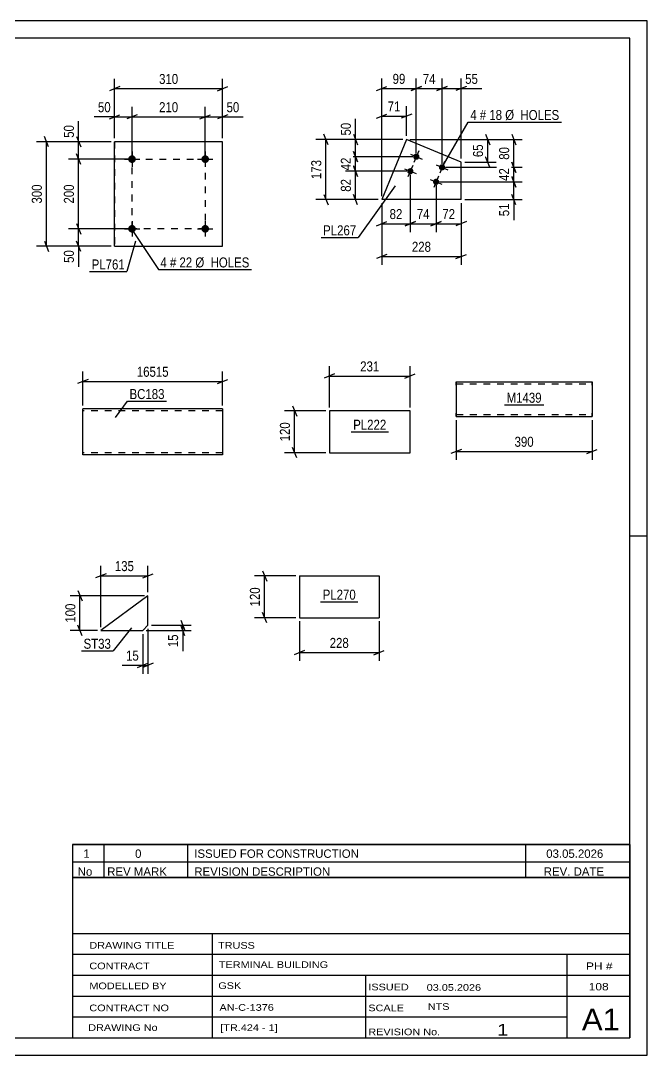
# Model space of a CAD drawing. Header units: millimetres. Extents: x 0 to 420, y 0 to 297.
# Drawn here: x 240.2 to 420, y 0 to 297 of the extents above; entities that cross this region are included whole.
import ezdxf

# ---------------------------------------------------------------- set-up
doc = ezdxf.new("R2010")
doc.units = ezdxf.units.MM
doc.linetypes.add('DXK_LINE_DOT2', pattern=[3.9198, 1.9599, -1.9599])
doc.styles.add('Arial Narrow', font='ARIALN.TTF', dxfattribs={"height": 0.2})

# ---------------------------------------------------------------- blocks, each defined once
blk = doc.blocks.new('Unknown-814463894-1135')
at = {"color": 5, "linetype": 'Continuous'}
for p, q in [((420, 297), (0, 297)), ((420, 0), (420, 297)), ((415, 292), (5, 292)), ((415, 5), (415, 292)), ((420, 149), (415, 149)), ((5, 5), (415, 5)), ((0, 0), (420, 0))]:
    blk.add_line(p, q, dxfattribs=at)
blk = doc.blocks.new('Unknown-814463894-8401')
at = {"color": 7, "linetype": 'Continuous'}
for p, q in [((255, 51.05), (255, 5)), ((255, 51.05), (415, 51.05)), ((415, 51), (415, 5)), ((255, 35), (415, 35)), ((295.14, 35), (295.14, 5)), ((255, 29), (415, 29)), ((397, 5.05), (397, 29.05)), ((255, 23), (415, 23)), ((339.14, 23), (339.14, 5)), ((255, 17), (415, 17)), ((255, 11), (397, 11)), ((255, 5), (415, 5))]:
    blk.add_line(p, q, dxfattribs=at)
at = {"color": 7, "style": 'Arial Narrow'}
for s, height, width, p in [('DRAWING TITLE', 1.9089, 1.425378, (259.88, 30.61)), ('TRUSS', 1.909, 1.425378, (296.81, 30.59)), ('TERMINAL BUILDING', 1.9089, 1.425378, (297.06, 25.07)), ('CONTRACT', 1.909, 1.425378, (259.88, 24.71)), ('MODELLED BY', 1.9089, 1.425378, (259.88, 18.98)), ('GSK', 1.909, 1.425378, (296.88, 19.04)), ('ISSUED', 1.909, 1.425378, (339.94, 18.64)), ('03.05.2026', 1.909, 1.425378, (356.69, 18.52)), ('CONTRACT NO', 1.9089, 1.425378, (259.88, 12.66)), ('AN-C-1376', 1.909, 1.425378, (297.23, 12.78)), ('SCALE', 1.909, 1.425378, (339.94, 12.65)), ('A1', 6.204, 1.25, (401.24, 7.2)), ('DRAWING No', 1.909, 1.425378, (259.56, 7)), ('[TR.424 - 1]', 1.9089, 1.425378, (297.46, 6.99)), ('1', 3.34, 1.5, (376.91, 5.68)), ('REVISION No.', 1.9089, 1.425378, (339.94, 5.77))]:
    blk.add_text(s, height=height, dxfattribs=dict(at, width=width)).set_placement(p)
at = {"color": 7, "linetype": 'Continuous', "style": 'Arial Narrow'}
for s, height, width, p in [('PH #', 2.1, 1.42538, (402.4, 24.55)), ('108', 2.1, 1.42538, (403.19, 18.65)), ('NTS', 1.909, 1.425378, (357, 13.05))]:
    blk.add_text(s, height=height, dxfattribs=dict(at, width=width)).set_placement(p)
blk = doc.blocks.new('Unknown-814463894-8402')
at = {"color": 7, "linetype": 'Continuous'}
for p, q in [((255, 60.55), (415, 60.55)), ((415, 60.55), (255, 60.55)), ((255, 60.55), (255, 55.55)), ((264, 60.55), (264, 55.55)), ((288, 60.55), (288, 55.55)), ((385, 60.55), (385, 55.55)), ((415, 60.55), (415, 55.55)), ((255, 55.55), (415, 55.55)), ((255, 55.55), (255, 51.05)), ((255, 55.55), (415, 55.55)), ((264, 55.55), (264, 51.05)), ((288, 55.55), (288, 51.05)), ((385, 55.55), (385, 51.05)), ((415, 55.55), (415, 51.05)), ((415, 51.05), (255, 51.05))]:
    blk.add_line(p, q, dxfattribs=at)
at = {"color": 7, "linetype": 'Continuous', "style": 'Arial Narrow'}
for s, height, width, p in [('1', 2.39, 1.196471, (258.16, 56.7)), ('0', 2.39, 1.196471, (273, 56.7)), ('ISSUED FOR CONSTRUCTION', 2.3861, 1.196471, (290, 56.7)), ('03.05.2026', 2.386, 1.196471, (391, 56.7)), ('No', 2.386, 1.2, (256.54, 51.55)), ('REV MARK', 2.386, 1.2, (265, 51.55)), ('REVISION DESCRIPTION', 2.3861, 1.2, (290, 51.55)), ('REV. DATE', 2.386, 1.2, (390.28, 51.55))]:
    blk.add_text(s, height=height, dxfattribs=dict(at, width=width)).set_placement(p)
blk = doc.blocks.new('Part-814463894-2102 - 2088')
at = {"color": 2, "linetype": 'Continuous'}
for p, q in [((328.78, 184.98), (328.78, 172.98)), ((351.92, 184.98), (328.78, 184.98)), ((351.92, 172.98), (351.92, 184.98)), ((328.78, 172.98), (351.92, 172.98))]:
    blk.add_line(p, q, dxfattribs=at)
blk = doc.blocks.new('Part-814463894-2277 - 2261')
at = {"color": 2, "linetype": 'Continuous'}
for p, q in [((276.69, 131.94), (263.19, 121.94)), ((276.69, 123.44), (276.69, 131.94)), ((263.19, 121.94), (275.19, 121.94)), ((276.69, 123.44), (275.19, 121.94))]:
    blk.add_line(p, q, dxfattribs=at)
blk = doc.blocks.new('Bolt-814463894-2588 - 2539')
at = {"linetype": 'Continuous'}
for points in [[(271.03, 237.26), (271.06, 237.49), (271.13, 237.7), (271.24, 237.9), (271.4, 238.07), (271.58, 238.21), (271.79, 238.3), (272.02, 238.35), (272.25, 238.35), (272.47, 238.3), (272.68, 238.21), (272.87, 238.07), (273.02, 237.9), (273.14, 237.7), (273.21, 237.49), (273.23, 237.26), (273.21, 237.03), (273.14, 236.81), (273.02, 236.61), (272.87, 236.44), (272.68, 236.3), (272.47, 236.21), (272.25, 236.16), (272.02, 236.16), (271.79, 236.21), (271.58, 236.3), (271.4, 236.44), (271.24, 236.61), (271.13, 236.81), (271.06, 237.03)], [(292.03, 237.26), (292.06, 237.49), (292.13, 237.7), (292.24, 237.9), (292.4, 238.07), (292.58, 238.21), (292.79, 238.3), (293.02, 238.35), (293.25, 238.35), (293.47, 238.3), (293.68, 238.21), (293.87, 238.07), (294.02, 237.9), (294.14, 237.7), (294.21, 237.49), (294.23, 237.26), (294.21, 237.03), (294.14, 236.81), (294.02, 236.61), (293.87, 236.44), (293.68, 236.3), (293.47, 236.21), (293.25, 236.16), (293.02, 236.16), (292.79, 236.21), (292.58, 236.3), (292.4, 236.44), (292.24, 236.61), (292.13, 236.81), (292.06, 237.03)]]:
    blk.add_hatch(color=1, dxfattribs=at).paths.add_polyline_path(points)
at = {"color": 1, "linetype": 'Continuous'}
for p, q in [((272.13, 239.46), (272.13, 235.06)), ((293.13, 239.46), (293.13, 235.06)), ((269.93, 237.26), (274.33, 237.26)), ((290.93, 237.26), (295.33, 237.26))]:
    blk.add_line(p, q, dxfattribs=at)
blk = doc.blocks.new('Part-814463894-2555 - 2539')
at = {"color": 2, "linetype": 'Continuous'}
for p, q in [((267.13, 232.25), (267.13, 262.25)), ((267.13, 262.25), (267.13, 262.25)), ((298.13, 262.25), (267.13, 262.25)), ((298.13, 232.25), (298.13, 262.25)), ((267.13, 232.25), (267.13, 232.25)), ((267.13, 232.25), (298.13, 232.25))]:
    blk.add_line(p, q, dxfattribs=at)
at = {"color": 7, "linetype": 'DXK_LINE_DOT2'}
for p, q in [((267.13, 262.25), (267.13, 232.25)), ((267.13, 262.25), (267.13, 262.25)), ((298.13, 232.25), (298.13, 262.25)), ((267.13, 232.25), (267.13, 232.25))]:
    blk.add_line(p, q, dxfattribs=at)
blk = doc.blocks.new('Bolt-814463894-2593 - 2539')
at = {"linetype": 'Continuous'}
for points in [[(271.03, 257.26), (271.06, 257.49), (271.13, 257.7), (271.24, 257.9), (271.4, 258.07), (271.58, 258.21), (271.79, 258.3), (272.02, 258.35), (272.25, 258.35), (272.47, 258.3), (272.68, 258.21), (272.87, 258.07), (273.02, 257.9), (273.14, 257.7), (273.21, 257.49), (273.23, 257.26), (273.21, 257.03), (273.14, 256.81), (273.02, 256.61), (272.87, 256.44), (272.68, 256.3), (272.47, 256.21), (272.25, 256.16), (272.02, 256.16), (271.79, 256.21), (271.58, 256.3), (271.4, 256.44), (271.24, 256.61), (271.13, 256.81), (271.06, 257.03)], [(292.03, 257.26), (292.06, 257.49), (292.13, 257.7), (292.24, 257.9), (292.4, 258.07), (292.58, 258.21), (292.79, 258.3), (293.02, 258.35), (293.25, 258.35), (293.47, 258.3), (293.68, 258.21), (293.87, 258.07), (294.02, 257.9), (294.14, 257.7), (294.21, 257.49), (294.23, 257.26), (294.21, 257.03), (294.14, 256.81), (294.02, 256.61), (293.87, 256.44), (293.68, 256.3), (293.47, 256.21), (293.25, 256.16), (293.02, 256.16), (292.79, 256.21), (292.58, 256.3), (292.4, 256.44), (292.24, 256.61), (292.13, 256.81), (292.06, 257.03)]]:
    blk.add_hatch(color=1, dxfattribs=at).paths.add_polyline_path(points)
at = {"color": 1, "linetype": 'Continuous'}
for p, q in [((272.13, 259.46), (272.13, 255.06)), ((293.13, 259.46), (293.13, 255.06)), ((269.93, 257.26), (274.33, 257.26)), ((290.93, 257.26), (295.33, 257.26))]:
    blk.add_line(p, q, dxfattribs=at)
blk = doc.blocks.new('Part-814463894-2778 - 2764')
at = {"color": 2, "linetype": 'Continuous'}
for p, q in [((365.15, 193.34), (404.15, 193.35)), ((365.15, 193.34), (365.15, 193.34)), ((365.15, 193.25), (365.15, 193.34)), ((365.15, 192.99), (365.15, 193.25)), ((404.15, 193.35), (404.15, 193.35)), ((404.15, 193.35), (404.15, 193.26)), ((404.15, 193.26), (404.15, 193)), ((365.15, 192.6), (365.15, 192.99)), ((365.15, 192.6), (365.15, 184.08)), ((404.15, 193), (404.15, 192.61)), ((404.15, 192.61), (404.15, 184.09)), ((365.15, 183.69), (365.15, 184.08)), ((365.15, 183.43), (365.15, 183.69)), ((365.15, 183.34), (365.15, 183.43)), ((365.15, 183.34), (404.15, 183.35)), ((365.15, 183.34), (365.16, 183.34)), ((404.15, 184.09), (404.15, 183.7)), ((404.15, 183.7), (404.15, 183.44)), ((404.15, 183.44), (404.15, 183.35)), ((404.15, 183.35), (404.15, 183.35))]:
    blk.add_line(p, q, dxfattribs=at)
at = {"color": 7, "linetype": 'DXK_LINE_DOT2'}
for p, q in [((365.15, 193.34), (404.15, 193.35)), ((365.15, 193.34), (365.15, 193.25)), ((365.15, 193.25), (365.15, 192.99)), ((404.15, 193.26), (404.15, 193.35)), ((404.15, 193), (404.15, 193.26)), ((365.15, 192.99), (365.15, 192.74)), ((365.15, 192.74), (404.15, 192.75)), ((365.15, 192.74), (404.15, 192.75)), ((365.15, 192.74), (365.16, 184.31)), ((365.15, 192.74), (365.15, 192.74)), ((365.15, 192.69), (365.15, 192.74)), ((365.15, 192.69), (365.15, 192.74)), ((365.15, 192.69), (365.16, 184.31)), ((365.15, 192.6), (365.15, 192.69)), ((365.15, 192.56), (365.15, 192.6)), ((365.15, 192.37), (365.15, 192.56)), ((365.15, 192.37), (365.15, 184.12)), ((404.15, 192.75), (404.15, 193)), ((404.15, 192.75), (404.15, 184.32)), ((404.15, 192.75), (404.15, 192.75)), ((404.15, 192.71), (404.15, 192.75)), ((404.15, 192.71), (404.15, 192.75)), ((404.15, 192.71), (404.15, 184.32)), ((404.15, 192.61), (404.15, 192.71)), ((404.15, 192.58), (404.15, 192.61)), ((404.15, 192.38), (404.15, 192.58)), ((404.15, 192.38), (404.15, 184.13)), ((365.16, 184.12), (365.16, 184.31)), ((365.16, 184.31), (365.16, 183.99)), ((404.15, 184.13), (404.15, 184.32)), ((404.15, 183.7), (404.15, 184.32)), ((365.15, 184.12), (365.15, 183.99)), ((365.15, 183.99), (365.15, 183.94)), ((365.15, 183.94), (404.15, 183.95)), ((365.16, 183.94), (365.15, 183.94)), ((365.16, 183.99), (365.16, 184.12)), ((365.16, 183.94), (365.16, 183.99)), ((365.16, 183.99), (365.16, 183.69)), ((365.16, 183.94), (404.15, 183.95)), ((365.16, 183.69), (365.16, 183.43)), ((365.16, 183.43), (365.16, 183.34)), ((365.16, 183.34), (404.15, 183.35)), ((404.15, 184), (404.15, 184.13)), ((404.15, 184.13), (404.15, 184)), ((404.15, 183.95), (404.15, 184)), ((404.15, 184), (404.15, 183.95)), ((404.15, 183.95), (404.15, 183.95)), ((404.15, 183.44), (404.15, 183.7)), ((404.15, 183.35), (404.15, 183.44))]:
    blk.add_line(p, q, dxfattribs=at)
blk = doc.blocks.new('Part-814463894-3018 - 3002')
at = {"color": 2, "linetype": 'Continuous'}
for p, q in [((278.02, 185.58), (258.02, 185.58)), ((258.02, 172.47), (258.02, 185.58)), ((298.12, 185.58), (278.12, 185.58)), ((298.12, 185.58), (298.12, 172.38)), ((258.02, 172.38), (258.02, 172.47)), ((278.02, 172.38), (258.02, 172.38)), ((298.12, 172.38), (278.12, 172.38))]:
    blk.add_line(p, q, dxfattribs=at)
at = {"color": 7, "linetype": 'DXK_LINE_DOT2'}
for p, q in [((278.02, 184.98), (258.02, 184.98)), ((298.12, 184.98), (278.12, 184.98)), ((298.12, 185.49), (298.12, 185.58)), ((258.02, 172.98), (258.02, 173.03)), ((278.02, 172.98), (258.02, 172.98)), ((298.12, 172.98), (278.12, 172.98)), ((298.12, 172.98), (298.12, 173.03))]:
    blk.add_line(p, q, dxfattribs=at)
blk = doc.blocks.new('Part-814463894-7753 - 7752')
at = {"color": 2, "linetype": 'Continuous'}
for p, q in [((320.17, 137.6), (320.17, 125.6)), ((320.17, 137.6), (343.01, 137.6)), ((343.01, 137.6), (343.01, 125.6)), ((320.17, 125.6), (343.01, 125.6))]:
    blk.add_line(p, q, dxfattribs=at)
blk = doc.blocks.new('Part-814463894-7863 - 7862')
at = {"color": 2, "linetype": 'Continuous'}
for p, q in [((350.88, 262.9), (343.77, 245.64)), ((366.6, 256.43), (350.88, 262.9)), ((366.6, 245.64), (366.6, 256.43)), ((366.6, 245.64), (343.77, 245.64))]:
    blk.add_line(p, q, dxfattribs=at)
blk = doc.blocks.new('Bolt-814463894-7864 - 7862')
at = {"linetype": 'Continuous'}
for points in [[(354.54, 257.61, -1), (352.87, 258.3, -1)], [(361.94, 254.56, -1), (360.27, 255.25, -1)], [(352.82, 253.45, -1), (351.16, 254.13, -1)], [(360.22, 250.4, -1), (358.56, 251.09, -1)]]:
    blk.add_hatch(color=1, dxfattribs=at).paths.add_polyline_path(points)
at = {"color": 1, "linetype": 'Continuous'}
for p, q in [((352.04, 258.64), (355.37, 257.27)), ((354.39, 259.62), (353.02, 256.29)), ((352.68, 255.46), (351.31, 252.13)), ((359.44, 255.59), (362.77, 254.22)), ((361.79, 256.57), (360.42, 253.24)), ((350.33, 254.48), (353.66, 253.11)), ((357.72, 251.43), (361.05, 250.06)), ((360.07, 252.41), (358.7, 249.08))]:
    blk.add_line(p, q, dxfattribs=at)
blk = doc.blocks.new('Rectangle-814463894-2707 - 2539')
at = {"color": 1, "linetype": 'DXK_LINE_DOT2'}
blk.add_lwpolyline([(272.13, 257.26), (293.13, 257.26), (293.13, 237.26), (272.13, 237.26), (272.13, 257.26)], close=True, dxfattribs=at)
blk = doc.blocks.new('StraightDimension-814463894-2104 - 2088')
at = {"color": 7, "linetype": 'Continuous'}
for p, q in [((328.78, 185.98), (328.78, 197.83)), ((351.92, 185.98), (351.92, 197.83)), ((330.28, 195.58), (327.28, 194.38)), ((328.78, 194.98), (351.92, 194.98)), ((350.42, 194.38), (353.42, 195.58))]:
    blk.add_line(p, q, dxfattribs=at)
at = {"color": 0}
blk.add_wipeout([(343.69, 195.73), (343.69, 199.93), (337.01, 199.93), (337.01, 195.73)], dxfattribs=at)
at = {"color": 3, "style": 'Arial Narrow'}
blk.add_text('231', height=2.863, dxfattribs=at).set_placement((337.61, 196.33))
blk = doc.blocks.new('StraightDimension-814463894-2115 - 2088')
at = {"color": 7, "linetype": 'Continuous'}
for p, q in [((327.78, 184.98), (315.93, 184.98)), ((318.18, 186.48), (319.38, 183.48)), ((318.78, 172.98), (318.78, 184.98)), ((327.78, 172.98), (315.93, 172.98)), ((319.38, 171.48), (318.18, 174.48))]:
    blk.add_line(p, q, dxfattribs=at)
at = {"color": 0}
blk.add_wipeout([(318.03, 182.32), (313.83, 182.32), (313.83, 175.64), (318.03, 175.64)], dxfattribs=at)
at = {"color": 3, "style": 'Arial Narrow'}
blk.add_text('120', height=2.863, rotation=90.0002, dxfattribs=at).set_placement((317.43, 176.24))
blk = doc.blocks.new('StraightDimension-814463894-2279 - 2261')
at = {"color": 7, "linetype": 'Continuous'}
for p, q in [((286.09, 124.94), (287.29, 121.94)), ((276.19, 121.94), (289.09, 121.94)), ((277.69, 123.44), (289.09, 123.44)), ((287.29, 120.44), (286.09, 123.44)), ((286.69, 121.94), (286.69, 123.44))]:
    blk.add_line(p, q, dxfattribs=at)
at = {"color": 0}
blk.add_wipeout([(285.94, 121.41), (281.74, 121.41), (281.74, 116.55), (285.94, 116.55)], dxfattribs=at)
at = {"color": 7, "linetype": 'Continuous'}
blk.add_line((286.69, 121.94), (286.69, 116.03), dxfattribs=at)
blk.add_line((286.69, 121.94), (286.69, 116.03), dxfattribs=at)
at = {"color": 3, "style": 'Arial Narrow'}
blk.add_text('15', height=2.863, rotation=90.0002, dxfattribs=at).set_placement((285.34, 117.15))
blk = doc.blocks.new('StraightDimension-814463894-2316 - 2261')
at = {"color": 7, "linetype": 'Continuous'}
for p, q in [((263.19, 122.94), (263.19, 140.5)), ((276.69, 132.94), (276.69, 140.5)), ((264.69, 138.25), (261.69, 137.05)), ((263.19, 137.65), (276.69, 137.65)), ((275.19, 137.05), (278.19, 138.25))]:
    blk.add_line(p, q, dxfattribs=at)
at = {"color": 0}
blk.add_wipeout([(273.29, 138.4), (273.29, 142.6), (266.6, 142.6), (266.6, 138.4)], dxfattribs=at)
at = {"color": 3, "style": 'Arial Narrow'}
blk.add_text('135', height=2.863, dxfattribs=at).set_placement((267.2, 139))
blk = doc.blocks.new('StraightDimension-814463894-2291 - 2261')
at = {"color": 7, "linetype": 'Continuous'}
for p, q in [((275.69, 131.94), (254.34, 131.94)), ((256.59, 133.44), (257.79, 130.44)), ((257.19, 121.94), (257.19, 131.94)), ((262.19, 121.94), (254.34, 121.94)), ((257.79, 120.44), (256.59, 123.44))]:
    blk.add_line(p, q, dxfattribs=at)
at = {"color": 0}
blk.add_wipeout([(256.44, 130.28), (252.24, 130.28), (252.24, 123.59), (256.44, 123.59)], dxfattribs=at)
at = {"color": 3, "style": 'Arial Narrow'}
blk.add_text('100', height=2.863, rotation=90.0002, dxfattribs=at).set_placement((255.84, 124.19))
blk = doc.blocks.new('StraightDimension-814463894-2300 - 2261')
at = {"color": 7, "linetype": 'Continuous'}
for p, q in [((276.69, 122.44), (276.69, 109.54)), ((275.19, 120.94), (275.19, 109.54)), ((273.69, 111.34), (276.69, 112.54)), ((278.19, 112.54), (275.19, 111.34)), ((275.19, 111.94), (276.69, 111.94))]:
    blk.add_line(p, q, dxfattribs=at)
at = {"color": 0}
blk.add_wipeout([(274.67, 112.69), (274.67, 116.89), (269.81, 116.89), (269.81, 112.69)], dxfattribs=at)
at = {"color": 7, "linetype": 'Continuous'}
blk.add_line((275.19, 111.94), (269.29, 111.94), dxfattribs=at)
blk.add_line((275.19, 111.94), (269.29, 111.94), dxfattribs=at)
at = {"color": 3, "style": 'Arial Narrow'}
blk.add_text('15', height=2.863, dxfattribs=at).set_placement((270.41, 113.29))
blk = doc.blocks.new('StraightDimension-814463894-2694 - 2539')
at = {"color": 7, "linetype": 'Continuous'}
for p, q in [((256.19, 238.76), (257.39, 235.76)), ((271.13, 237.26), (253.94, 237.26)), ((256.79, 232.25), (256.79, 237.26)), ((266.13, 232.25), (253.94, 232.25)), ((257.39, 230.75), (256.19, 233.75))]:
    blk.add_line(p, q, dxfattribs=at)
at = {"color": 0}
blk.add_wipeout([(256.04, 231.73), (251.84, 231.73), (251.84, 226.87), (256.04, 226.87)], dxfattribs=at)
at = {"color": 7, "linetype": 'Continuous'}
blk.add_line((256.79, 232.25), (256.79, 226.35), dxfattribs=at)
blk.add_line((256.79, 232.25), (256.79, 226.35), dxfattribs=at)
at = {"color": 3, "style": 'Arial Narrow'}
blk.add_text('50', height=2.863, rotation=90.0002, dxfattribs=at).set_placement((255.44, 227.47))
blk = doc.blocks.new('StraightDimension-814463894-2611 - 2539')
at = {"color": 7, "linetype": 'Continuous'}
for p, q in [((293.13, 258.26), (293.13, 272.24)), ((298.13, 263.25), (298.13, 272.24)), ((291.63, 268.79), (294.63, 269.99)), ((293.13, 269.39), (298.13, 269.39)), ((299.63, 269.99), (296.63, 268.79))]:
    blk.add_line(p, q, dxfattribs=at)
at = {"color": 0}
blk.add_wipeout([(303.51, 270.14), (303.51, 274.34), (298.66, 274.34), (298.66, 270.14)], dxfattribs=at)
at = {"color": 7, "linetype": 'Continuous'}
blk.add_line((298.13, 269.39), (304.04, 269.39), dxfattribs=at)
blk.add_line((298.13, 269.39), (304.04, 269.39), dxfattribs=at)
at = {"color": 3, "style": 'Arial Narrow'}
blk.add_text('50', height=2.863, dxfattribs=at).set_placement((299.26, 270.74))
blk = doc.blocks.new('StraightDimension-814463894-2600 - 2539')
at = {"color": 7, "linetype": 'Continuous'}
for p, q in [((267.13, 263.25), (267.13, 280.34)), ((298.13, 263.25), (298.13, 280.34)), ((268.63, 278.09), (265.63, 276.89)), ((267.13, 277.49), (298.13, 277.49)), ((296.63, 276.89), (299.63, 278.09))]:
    blk.add_line(p, q, dxfattribs=at)
at = {"color": 0}
blk.add_wipeout([(285.97, 278.24), (285.97, 282.44), (279.29, 282.44), (279.29, 278.24)], dxfattribs=at)
at = {"color": 3, "style": 'Arial Narrow'}
blk.add_text('310', height=2.863, dxfattribs=at).set_placement((279.89, 278.84))
blk = doc.blocks.new('StraightDimension-814463894-2624 - 2539')
at = {"color": 7, "linetype": 'Continuous'}
for p, q in [((272.13, 258.26), (272.13, 272.24)), ((293.13, 258.26), (293.13, 272.24)), ((273.63, 269.99), (270.63, 268.79)), ((272.13, 269.39), (293.13, 269.39)), ((291.63, 268.79), (294.63, 269.99))]:
    blk.add_line(p, q, dxfattribs=at)
at = {"color": 0}
blk.add_wipeout([(285.97, 270.14), (285.97, 274.34), (279.29, 274.34), (279.29, 270.14)], dxfattribs=at)
at = {"color": 3, "style": 'Arial Narrow'}
blk.add_text('210', height=2.863, dxfattribs=at).set_placement((279.89, 270.74))
blk = doc.blocks.new('StraightDimension-814463894-2640 - 2539')
at = {"color": 7, "linetype": 'Continuous'}
for p, q in [((267.13, 263.25), (267.13, 272.24)), ((272.13, 258.26), (272.13, 272.24)), ((265.63, 268.79), (268.63, 269.99)), ((267.13, 269.39), (272.13, 269.39)), ((273.63, 269.99), (270.63, 268.79))]:
    blk.add_line(p, q, dxfattribs=at)
at = {"color": 0}
blk.add_wipeout([(266.61, 270.14), (266.61, 274.34), (261.75, 274.34), (261.75, 270.14)], dxfattribs=at)
at = {"color": 7, "linetype": 'Continuous'}
blk.add_line((267.13, 269.39), (261.23, 269.39), dxfattribs=at)
blk.add_line((267.13, 269.39), (261.23, 269.39), dxfattribs=at)
at = {"color": 3, "style": 'Arial Narrow'}
blk.add_text('50', height=2.863, dxfattribs=at).set_placement((262.35, 270.74))
blk = doc.blocks.new('StraightDimension-814463894-2654 - 2539')
at = {"color": 7, "linetype": 'Continuous'}
for p, q in [((266.13, 262.25), (244.74, 262.25)), ((248.19, 260.75), (246.99, 263.75)), ((247.59, 232.25), (247.59, 262.25)), ((266.13, 232.25), (244.74, 232.25)), ((246.99, 233.75), (248.19, 230.75))]:
    blk.add_line(p, q, dxfattribs=at)
at = {"color": 0}
blk.add_wipeout([(246.84, 250.6), (242.64, 250.6), (242.64, 243.91), (246.84, 243.91)], dxfattribs=at)
at = {"color": 3, "style": 'Arial Narrow'}
blk.add_text('300', height=2.863, rotation=90.0002, dxfattribs=at).set_placement((246.24, 244.51))
blk = doc.blocks.new('StraightDimension-814463894-2665 - 2539')
at = {"color": 7, "linetype": 'Continuous'}
for p, q in [((266.13, 262.25), (253.94, 262.25)), ((256.19, 263.75), (257.39, 260.75)), ((256.79, 257.26), (256.79, 262.25)), ((257.39, 255.76), (256.19, 258.76)), ((271.13, 257.26), (253.94, 257.26))]:
    blk.add_line(p, q, dxfattribs=at)
at = {"color": 0}
blk.add_wipeout([(256.04, 267.64), (251.84, 267.64), (251.84, 262.78), (256.04, 262.78)], dxfattribs=at)
at = {"color": 7, "linetype": 'Continuous'}
blk.add_line((256.79, 262.25), (256.79, 268.16), dxfattribs=at)
blk.add_line((256.79, 262.25), (256.79, 268.16), dxfattribs=at)
at = {"color": 3, "style": 'Arial Narrow'}
blk.add_text('50', height=2.863, rotation=90.0002, dxfattribs=at).set_placement((255.44, 263.38))
blk = doc.blocks.new('StraightDimension-814463894-2678 - 2539')
at = {"color": 7, "linetype": 'Continuous'}
for p, q in [((257.39, 255.76), (256.19, 258.76)), ((271.13, 257.26), (253.94, 257.26)), ((256.79, 237.26), (256.79, 257.26)), ((256.19, 238.76), (257.39, 235.76)), ((271.13, 237.26), (253.94, 237.26))]:
    blk.add_line(p, q, dxfattribs=at)
at = {"color": 0}
blk.add_wipeout([(256.04, 250.6), (251.84, 250.6), (251.84, 243.91), (256.04, 243.91)], dxfattribs=at)
at = {"color": 3, "style": 'Arial Narrow'}
blk.add_text('200', height=2.863, rotation=90.0002, dxfattribs=at).set_placement((255.44, 244.51))
blk = doc.blocks.new('StraightDimension-814463894-2780 - 2764')
at = {"color": 7, "linetype": 'Continuous'}
for p, q in [((365.16, 182.34), (365.16, 170.94)), ((404.15, 182.35), (404.15, 170.94)), ((366.66, 173.94), (363.66, 172.74)), ((365.16, 173.34), (404.15, 173.34)), ((402.65, 172.74), (405.65, 173.94))]:
    blk.add_line(p, q, dxfattribs=at)
at = {"color": 0}
blk.add_wipeout([(388, 174.09), (388, 178.29), (381.31, 178.29), (381.31, 174.09)], dxfattribs=at)
at = {"color": 3, "style": 'Arial Narrow'}
blk.add_text('390', height=2.863, dxfattribs=at).set_placement((381.91, 174.69))
blk = doc.blocks.new('StraightDimension-814463894-3023 - 3002')
at = {"color": 7, "linetype": 'Continuous'}
for p, q in [((258.02, 186.58), (258.02, 196.29)), ((298.12, 186.58), (298.12, 196.29)), ((259.52, 194.04), (256.52, 192.84)), ((258.02, 193.44), (298.12, 193.44)), ((296.62, 192.84), (299.62, 194.04))]:
    blk.add_line(p, q, dxfattribs=at)
at = {"color": 0}
blk.add_wipeout([(283.24, 194.19), (283.24, 198.39), (272.9, 198.39), (272.9, 194.19)], dxfattribs=at)
at = {"color": 3, "style": 'Arial Narrow'}
blk.add_text('16515', height=2.863, dxfattribs=at).set_placement((273.5, 194.79))
blk = doc.blocks.new('StraightDimension-814463894-7902 - 7752')
at = {"color": 7, "linetype": 'Continuous'}
for p, q in [((320.17, 124.6), (320.17, 113.2)), ((343.01, 124.6), (343.01, 113.2)), ((321.67, 116.2), (318.67, 115)), ((341.51, 115), (344.51, 116.2)), ((320.17, 115.6), (343.01, 115.6))]:
    blk.add_line(p, q, dxfattribs=at)
at = {"color": 0}
blk.add_wipeout([(334.93, 116.35), (334.93, 120.55), (328.25, 120.55), (328.25, 116.35)], dxfattribs=at)
at = {"color": 3, "style": 'Arial Narrow'}
blk.add_text('228', height=2.863, dxfattribs=at).set_placement((328.85, 116.95))
blk = doc.blocks.new('StraightDimension-814463894-7898 - 7752')
at = {"color": 7, "linetype": 'Continuous'}
for p, q in [((319.17, 137.6), (307.32, 137.6)), ((309.57, 139.1), (310.77, 136.1)), ((310.17, 125.6), (310.17, 137.6)), ((319.17, 125.6), (307.32, 125.6)), ((310.77, 124.1), (309.57, 127.1))]:
    blk.add_line(p, q, dxfattribs=at)
at = {"color": 0}
blk.add_wipeout([(309.42, 134.95), (305.22, 134.95), (305.22, 128.26), (309.42, 128.26)], dxfattribs=at)
at = {"color": 3, "style": 'Arial Narrow'}
blk.add_text('120', height=2.863, rotation=90.0002, dxfattribs=at).set_placement((308.82, 128.86))
blk = doc.blocks.new('StraightDimension-814463894-7920 - 7862')
at = {"color": 7, "linetype": 'Continuous'}
for p, q in [((328.37, 261.4), (327.17, 264.4)), ((349.88, 262.9), (324.92, 262.9)), ((327.77, 245.64), (327.77, 262.9)), ((327.17, 247.14), (328.37, 244.14)), ((342.77, 245.64), (324.92, 245.64))]:
    blk.add_line(p, q, dxfattribs=at)
at = {"color": 0}
blk.add_wipeout([(327.02, 257.61), (322.82, 257.61), (322.82, 250.93), (327.02, 250.93)], dxfattribs=at)
at = {"color": 3, "style": 'Arial Narrow'}
blk.add_text('173', height=2.863, rotation=90.0002, dxfattribs=at).set_placement((326.42, 251.53))
blk = doc.blocks.new('StraightDimension-814463894-7914 - 7862')
at = {"color": 7, "linetype": 'Continuous'}
for p, q in [((373.59, 264.4), (374.79, 261.4)), ((351.88, 262.9), (376.59, 262.9)), ((374.19, 256.43), (374.19, 262.9)), ((367.6, 256.43), (376.59, 256.43)), ((374.79, 254.93), (373.59, 257.93))]:
    blk.add_line(p, q, dxfattribs=at)
at = {"color": 0}
blk.add_wipeout([(373.44, 262.09), (369.24, 262.09), (369.24, 257.24), (373.44, 257.24)], dxfattribs=at)
at = {"color": 3, "style": 'Arial Narrow'}
blk.add_text('65', height=2.863, rotation=90.0002, dxfattribs=at).set_placement((372.84, 257.84))
blk = doc.blocks.new('StraightDimension-814463894-7906 - 7862')
at = {"color": 7, "linetype": 'Continuous'}
for p, q in [((343.77, 246.64), (343.77, 272.45)), ((350.88, 263.9), (350.88, 272.45)), ((342.27, 269), (345.27, 270.2)), ((343.77, 269.6), (350.88, 269.6)), ((352.38, 270.2), (349.38, 269))]:
    blk.add_line(p, q, dxfattribs=at)
at = {"color": 0}
blk.add_wipeout([(349.75, 270.35), (349.75, 274.55), (344.89, 274.55), (344.89, 270.35)], dxfattribs=at)
at = {"color": 3, "style": 'Arial Narrow'}
blk.add_text('71', height=2.863, dxfattribs=at).set_placement((345.49, 270.95))
blk = doc.blocks.new('StraightDimension-814463894-7910 - 7862')
at = {"color": 7, "linetype": 'Continuous'}
for p, q in [((343.77, 244.64), (343.77, 226.92)), ((366.6, 244.64), (366.6, 226.92)), ((345.27, 229.92), (342.27, 228.72)), ((343.77, 229.32), (366.6, 229.32)), ((365.1, 228.72), (368.1, 229.92))]:
    blk.add_line(p, q, dxfattribs=at)
at = {"color": 0}
blk.add_wipeout([(358.52, 230.07), (358.52, 234.27), (351.84, 234.27), (351.84, 230.07)], dxfattribs=at)
at = {"color": 3, "style": 'Arial Narrow'}
blk.add_text('228', height=2.863, dxfattribs=at).set_placement((352.44, 230.67))
blk = doc.blocks.new('StraightDimension-814463894-8263 - 7862')
at = {"color": 7, "linetype": 'Continuous'}
for p, q in [((361.1, 255.91), (361.1, 280.37)), ((366.6, 257.43), (366.6, 280.37)), ((359.6, 276.92), (362.6, 278.12)), ((361.1, 277.52), (366.6, 277.52)), ((368.1, 278.12), (365.1, 276.92))]:
    blk.add_line(p, q, dxfattribs=at)
at = {"color": 0}
blk.add_wipeout([(371.98, 278.27), (371.98, 282.47), (367.12, 282.47), (367.12, 278.27)], dxfattribs=at)
at = {"color": 7, "linetype": 'Continuous'}
blk.add_line((366.6, 277.52), (372.5, 277.52), dxfattribs=at)
blk.add_line((366.6, 277.52), (372.5, 277.52), dxfattribs=at)
at = {"color": 3, "style": 'Arial Narrow'}
blk.add_text('55', height=2.863, dxfattribs=at).set_placement((367.72, 278.87))
blk = doc.blocks.new('StraightDimension-814463894-8264 - 7862')
at = {"color": 7, "linetype": 'Continuous'}
for p, q in [((353.71, 258.95), (353.71, 280.37)), ((361.1, 255.91), (361.1, 280.37)), ((352.21, 276.92), (355.21, 278.12)), ((353.71, 277.52), (361.1, 277.52)), ((362.6, 278.12), (359.6, 276.92))]:
    blk.add_line(p, q, dxfattribs=at)
at = {"color": 0}
blk.add_wipeout([(359.83, 278.27), (359.83, 282.47), (354.98, 282.47), (354.98, 278.27)], dxfattribs=at)
at = {"color": 3, "style": 'Arial Narrow'}
blk.add_text('74', height=2.863, dxfattribs=at).set_placement((355.58, 278.87))
blk = doc.blocks.new('StraightDimension-814463894-8265 - 7862')
at = {"color": 7, "linetype": 'Continuous'}
for p, q in [((343.77, 246.64), (343.77, 280.37)), ((353.71, 258.95), (353.71, 280.37)), ((342.27, 276.92), (345.27, 278.12)), ((343.77, 277.52), (353.71, 277.52)), ((355.21, 278.12), (352.21, 276.92))]:
    blk.add_line(p, q, dxfattribs=at)
at = {"color": 0}
blk.add_wipeout([(351.16, 278.27), (351.16, 282.47), (346.31, 282.47), (346.31, 278.27)], dxfattribs=at)
at = {"color": 3, "style": 'Arial Narrow'}
blk.add_text('99', height=2.863, dxfattribs=at).set_placement((346.91, 278.87))
blk = doc.blocks.new('StraightDimension-814463894-8286 - 7862')
at = {"color": 7, "linetype": 'Continuous'}
for p, q in [((335.67, 264.4), (336.87, 261.4)), ((349.88, 262.9), (333.42, 262.9)), ((336.27, 257.95), (336.27, 262.9)), ((336.87, 256.45), (335.67, 259.45)), ((352.71, 257.95), (333.42, 257.95))]:
    blk.add_line(p, q, dxfattribs=at)
at = {"color": 0}
blk.add_wipeout([(335.52, 268.28), (331.32, 268.28), (331.32, 263.43), (335.52, 263.43)], dxfattribs=at)
at = {"color": 7, "linetype": 'Continuous'}
blk.add_line((336.27, 262.9), (336.27, 268.81), dxfattribs=at)
blk.add_line((336.27, 262.9), (336.27, 268.81), dxfattribs=at)
at = {"color": 3, "style": 'Arial Narrow'}
blk.add_text('50', height=2.863, rotation=90.0002, dxfattribs=at).set_placement((334.92, 264.03))
blk = doc.blocks.new('StraightDimension-814463894-8287 - 7862')
at = {"color": 7, "linetype": 'Continuous'}
for p, q in [((335.67, 259.45), (336.87, 256.45)), ((352.71, 257.95), (333.42, 257.95)), ((336.27, 253.79), (336.27, 257.95)), ((350.99, 253.79), (333.42, 253.79)), ((336.87, 252.29), (335.67, 255.29))]:
    blk.add_line(p, q, dxfattribs=at)
at = {"color": 0}
blk.add_wipeout([(335.52, 258.3), (331.32, 258.3), (331.32, 253.44), (335.52, 253.44)], dxfattribs=at)
at = {"color": 3, "style": 'Arial Narrow'}
blk.add_text('42', height=2.863, rotation=90.0002, dxfattribs=at).set_placement((334.92, 254.04))
blk = doc.blocks.new('StraightDimension-814463894-8288 - 7862')
at = {"color": 7, "linetype": 'Continuous'}
for p, q in [((350.99, 253.79), (333.42, 253.79)), ((335.67, 255.29), (336.87, 252.29)), ((336.27, 245.64), (336.27, 253.79)), ((336.87, 244.14), (335.67, 247.14)), ((342.77, 245.64), (333.42, 245.64))]:
    blk.add_line(p, q, dxfattribs=at)
at = {"color": 0}
blk.add_wipeout([(335.52, 252.14), (331.32, 252.14), (331.32, 247.29), (335.52, 247.29)], dxfattribs=at)
at = {"color": 3, "style": 'Arial Narrow'}
blk.add_text('82', height=2.863, rotation=90.0002, dxfattribs=at).set_placement((334.92, 247.89))
blk = doc.blocks.new('StraightDimension-814463894-8310 - 7862')
at = {"color": 7, "linetype": 'Continuous'}
for p, q in [((359.39, 249.74), (359.39, 236.31)), ((366.6, 244.64), (366.6, 236.31)), ((357.89, 238.11), (360.89, 239.31)), ((359.39, 238.71), (366.6, 238.71)), ((368.1, 239.31), (365.1, 238.11))]:
    blk.add_line(p, q, dxfattribs=at)
at = {"color": 0}
blk.add_wipeout([(365.42, 239.46), (365.42, 243.66), (360.57, 243.66), (360.57, 239.46)], dxfattribs=at)
at = {"color": 3, "style": 'Arial Narrow'}
blk.add_text('72', height=2.863, dxfattribs=at).set_placement((361.17, 240.06))
blk = doc.blocks.new('StraightDimension-814463894-8311 - 7862')
at = {"color": 7, "linetype": 'Continuous'}
for p, q in [((351.99, 252.79), (351.99, 236.31)), ((359.39, 249.74), (359.39, 236.31)), ((350.49, 238.11), (353.49, 239.31)), ((351.99, 238.71), (359.39, 238.71)), ((360.89, 239.31), (357.89, 238.11))]:
    blk.add_line(p, q, dxfattribs=at)
at = {"color": 0}
blk.add_wipeout([(358.12, 239.46), (358.12, 243.66), (353.26, 243.66), (353.26, 239.46)], dxfattribs=at)
at = {"color": 3, "style": 'Arial Narrow'}
blk.add_text('74', height=2.863, dxfattribs=at).set_placement((353.86, 240.06))
blk = doc.blocks.new('StraightDimension-814463894-8312 - 7862')
at = {"color": 7, "linetype": 'Continuous'}
for p, q in [((351.99, 252.79), (351.99, 236.31)), ((343.77, 244.64), (343.77, 236.31)), ((342.27, 238.11), (345.27, 239.31)), ((343.77, 238.71), (351.99, 238.71)), ((353.49, 239.31), (350.49, 238.11))]:
    blk.add_line(p, q, dxfattribs=at)
at = {"color": 0}
blk.add_wipeout([(350.31, 239.46), (350.31, 243.66), (345.45, 243.66), (345.45, 239.46)], dxfattribs=at)
at = {"color": 3, "style": 'Arial Narrow'}
blk.add_text('82', height=2.863, dxfattribs=at).set_placement((346.05, 240.06))
blk = doc.blocks.new('StraightDimension-814463894-8331 - 7862')
at = {"color": 7, "linetype": 'Continuous'}
for p, q in [((381.1, 264.4), (382.3, 261.4)), ((351.88, 262.9), (384.1, 262.9)), ((381.7, 254.91), (381.7, 262.9)), ((382.3, 253.41), (381.1, 256.41)), ((362.1, 254.91), (384.1, 254.91))]:
    blk.add_line(p, q, dxfattribs=at)
at = {"color": 0}
blk.add_wipeout([(380.95, 261.33), (376.75, 261.33), (376.75, 256.48), (380.95, 256.48)], dxfattribs=at)
at = {"color": 3, "style": 'Arial Narrow'}
blk.add_text('80', height=2.863, rotation=90.0002, dxfattribs=at).set_placement((380.35, 257.08))
blk = doc.blocks.new('StraightDimension-814463894-8332 - 7862')
at = {"color": 7, "linetype": 'Continuous'}
for p, q in [((381.1, 256.41), (382.3, 253.41)), ((362.1, 254.91), (384.1, 254.91)), ((381.7, 250.74), (381.7, 254.91)), ((360.39, 250.74), (384.1, 250.74)), ((382.3, 249.24), (381.1, 252.24))]:
    blk.add_line(p, q, dxfattribs=at)
at = {"color": 0}
blk.add_wipeout([(380.95, 255.25), (376.75, 255.25), (376.75, 250.4), (380.95, 250.4)], dxfattribs=at)
at = {"color": 3, "style": 'Arial Narrow'}
blk.add_text('42', height=2.863, rotation=90.0002, dxfattribs=at).set_placement((380.35, 251))
blk = doc.blocks.new('StraightDimension-814463894-8333 - 7862')
at = {"color": 7, "linetype": 'Continuous'}
for p, q in [((360.39, 250.74), (384.1, 250.74)), ((381.1, 252.24), (382.3, 249.24)), ((381.7, 245.64), (381.7, 250.74)), ((382.3, 244.14), (381.1, 247.14)), ((367.6, 245.64), (384.1, 245.64))]:
    blk.add_line(p, q, dxfattribs=at)
at = {"color": 0}
blk.add_wipeout([(380.95, 245.11), (376.75, 245.11), (376.75, 240.26), (380.95, 240.26)], dxfattribs=at)
at = {"color": 7, "linetype": 'Continuous'}
blk.add_line((381.7, 245.64), (381.7, 239.73), dxfattribs=at)
blk.add_line((381.7, 245.64), (381.7, 239.73), dxfattribs=at)
at = {"color": 3, "style": 'Arial Narrow'}
blk.add_text('51', height=2.863, rotation=90.0002, dxfattribs=at).set_placement((380.35, 240.86))
blk = doc.blocks.new('Mark-814463894-2100 - 2088')
at = {"color": 0}
blk.add_wipeout([(345.1, 179.58), (345.1, 182.58), (335.6, 182.58), (335.6, 179.58)], dxfattribs=at)
blk.add_wipeout([(345.1, 179.58), (345.1, 182.58), (335.6, 182.58), (335.6, 179.58)], dxfattribs=at)
at = {"color": 30, "linetype": 'Continuous'}
blk.add_line((335, 178.98), (345.7, 178.98), dxfattribs=at)
at = {"color": 3, "style": 'Arial Narrow'}
blk.add_text('PL222', height=2.863, dxfattribs=at).set_placement((335.6, 179.58))
blk = doc.blocks.new('Mark-814463894-2273 - 2261')
at = {"color": 0}
blk.add_wipeout([(266.07, 116.71), (266.07, 119.71), (258.22, 119.71), (258.22, 116.71)], dxfattribs=at)
blk.add_wipeout([(266.07, 116.71), (266.07, 119.71), (258.22, 119.71), (258.22, 116.71)], dxfattribs=at)
at = {"color": 30, "linetype": 'Continuous'}
for p in [(271.93, 122.71), (257.62, 116.11)]:
    blk.add_line(p, (266.67, 116.11), dxfattribs=at)
at = {"color": 3, "style": 'Arial Narrow'}
blk.add_text('ST33', height=2.863, dxfattribs=at).set_placement((258.22, 116.71))
blk = doc.blocks.new('MarkSet-814463894-2754 - 2539')
at = {"color": 0}
blk.add_wipeout([(282.11, 226.17), (282.11, 229.17), (280.28, 229.17), (280.28, 226.17)], dxfattribs=at)
blk.add_wipeout([(282.11, 226.17), (282.11, 229.17), (280.28, 229.17), (280.28, 226.17)], dxfattribs=at)
at = {"color": 7, "linetype": 'Continuous'}
blk.add_line((272.11, 237.06), (279.68, 225.57), dxfattribs=at)
at = {"color": 0}
blk.add_wipeout([(284.84, 226.17), (284.84, 229.17), (283.01, 229.17), (283.01, 226.17)], dxfattribs=at)
blk.add_wipeout([(284.84, 226.17), (284.84, 229.17), (283.01, 229.17), (283.01, 226.17)], dxfattribs=at)
at = {"color": 3, "style": 'Arial Narrow'}
blk.add_text('4', height=2.86, dxfattribs=at).set_placement((280.28, 226.17))
at = {"color": 0}
blk.add_wipeout([(289.4, 226.17), (289.4, 229.17), (285.74, 229.17), (285.74, 226.17)], dxfattribs=at)
blk.add_wipeout([(289.4, 226.17), (289.4, 229.17), (285.74, 229.17), (285.74, 226.17)], dxfattribs=at)
at = {"color": 3, "style": 'Arial Narrow'}
blk.add_text('#', height=2.86, dxfattribs=at).set_placement((283.01, 226.17))
at = {"color": 0}
blk.add_wipeout([(305.82, 226.17), (305.82, 229.17), (290.3, 229.17), (290.3, 226.17)], dxfattribs=at)
blk.add_wipeout([(305.82, 226.17), (305.82, 229.17), (290.3, 229.17), (290.3, 226.17)], dxfattribs=at)
at = {"color": 7, "linetype": 'Continuous'}
blk.add_line((279.68, 225.57), (306.42, 225.57), dxfattribs=at)
at = {"color": 3, "style": 'Arial Narrow'}
for s, p in [('22', (285.74, 226.17)), ('Ø  HOLES', (290.3, 226.17))]:
    blk.add_text(s, height=2.863, dxfattribs=at).set_placement(p)
blk = doc.blocks.new('Mark-814463894-2551 - 2539')
at = {"color": 0}
blk.add_wipeout([(270.05, 225.59), (270.05, 228.59), (260.55, 228.59), (260.55, 225.59)], dxfattribs=at)
blk.add_wipeout([(270.05, 225.59), (270.05, 228.59), (260.55, 228.59), (260.55, 225.59)], dxfattribs=at)
at = {"color": 30, "linetype": 'Continuous'}
for p in [(273.11, 233.69), (259.95, 224.99)]:
    blk.add_line(p, (270.65, 224.99), dxfattribs=at)
at = {"color": 3, "style": 'Arial Narrow'}
blk.add_text('PL761', height=2.863, dxfattribs=at).set_placement((260.55, 225.59))
blk = doc.blocks.new('Mark-814463894-2776 - 2764')
at = {"color": 0}
blk.add_wipeout([(389.68, 187.33), (389.68, 190.33), (379.63, 190.33), (379.63, 187.33)], dxfattribs=at)
blk.add_wipeout([(389.68, 187.33), (389.68, 190.33), (379.63, 190.33), (379.63, 187.33)], dxfattribs=at)
at = {"color": 30, "linetype": 'Continuous'}
blk.add_line((379.03, 186.73), (390.28, 186.73), dxfattribs=at)
at = {"color": 3, "style": 'Arial Narrow'}
blk.add_text('M1439', height=2.863, dxfattribs=at).set_placement((379.63, 187.33))
blk = doc.blocks.new('Mark-814463894-3014 - 3002')
at = {"color": 0}
blk.add_wipeout([(281.46, 188.39), (281.46, 191.39), (271.41, 191.39), (271.41, 188.39)], dxfattribs=at)
blk.add_wipeout([(281.46, 188.39), (281.46, 191.39), (271.41, 191.39), (271.41, 188.39)], dxfattribs=at)
at = {"color": 30, "linetype": 'Continuous'}
for p, q in [((267.41, 183.1), (270.81, 187.79)), ((270.81, 187.79), (282.06, 187.79))]:
    blk.add_line(p, q, dxfattribs=at)
at = {"color": 3, "style": 'Arial Narrow'}
blk.add_text('BC183', height=2.863, dxfattribs=at).set_placement((271.41, 188.39))
blk = doc.blocks.new('Mark-814463894-7969 - 7752')
at = {"color": 0}
blk.add_wipeout([(336.34, 130.8), (336.34, 133.8), (326.84, 133.8), (326.84, 130.8)], dxfattribs=at)
blk.add_wipeout([(336.34, 130.8), (336.34, 133.8), (326.84, 133.8), (326.84, 130.8)], dxfattribs=at)
at = {"color": 30, "linetype": 'Continuous'}
blk.add_line((326.24, 130.2), (336.94, 130.2), dxfattribs=at)
at = {"color": 3, "style": 'Arial Narrow'}
blk.add_text('PL270', height=2.863, dxfattribs=at).set_placement((326.84, 130.8))
blk = doc.blocks.new('Mark-814463894-7975 - 7862')
at = {"color": 0}
blk.add_wipeout([(371.03, 268.5), (371.03, 271.5), (369.2, 271.5), (369.2, 268.5)], dxfattribs=at)
blk.add_wipeout([(371.03, 268.5), (371.03, 271.5), (369.2, 271.5), (369.2, 268.5)], dxfattribs=at)
at = {"color": 7, "linetype": 'Continuous'}
blk.add_line((361.1, 254.91), (368.6, 267.9), dxfattribs=at)
at = {"color": 0}
blk.add_wipeout([(373.76, 268.5), (373.76, 271.5), (371.93, 271.5), (371.93, 268.5)], dxfattribs=at)
blk.add_wipeout([(373.76, 268.5), (373.76, 271.5), (371.93, 271.5), (371.93, 268.5)], dxfattribs=at)
at = {"color": 3, "style": 'Arial Narrow'}
blk.add_text('4', height=2.86, dxfattribs=at).set_placement((369.2, 268.5))
at = {"color": 0}
blk.add_wipeout([(378.32, 268.5), (378.32, 271.5), (374.66, 271.5), (374.66, 268.5)], dxfattribs=at)
blk.add_wipeout([(378.32, 268.5), (378.32, 271.5), (374.66, 271.5), (374.66, 268.5)], dxfattribs=at)
at = {"color": 3, "style": 'Arial Narrow'}
blk.add_text('#', height=2.86, dxfattribs=at).set_placement((371.93, 268.5))
at = {"color": 0}
blk.add_wipeout([(394.74, 268.5), (394.74, 271.5), (379.22, 271.5), (379.22, 268.5)], dxfattribs=at)
blk.add_wipeout([(394.74, 268.5), (394.74, 271.5), (379.22, 271.5), (379.22, 268.5)], dxfattribs=at)
at = {"color": 7, "linetype": 'Continuous'}
blk.add_line((368.6, 267.9), (395.34, 267.9), dxfattribs=at)
at = {"color": 3, "style": 'Arial Narrow'}
for s, p in [('18', (374.66, 268.5)), ('Ø  HOLES', (379.22, 268.5))]:
    blk.add_text(s, height=2.863, dxfattribs=at).set_placement(p)
blk = doc.blocks.new('Mark-814463894-7972 - 7862')
at = {"color": 0}
blk.add_wipeout([(336.47, 235.39), (336.47, 238.39), (326.97, 238.39), (326.97, 235.39)], dxfattribs=at)
blk.add_wipeout([(336.47, 235.39), (336.47, 238.39), (326.97, 238.39), (326.97, 235.39)], dxfattribs=at)
at = {"color": 30, "linetype": 'Continuous'}
for p in [(347.68, 249.59), (326.37, 234.79)]:
    blk.add_line(p, (337.07, 234.79), dxfattribs=at)
at = {"color": 3, "style": 'Arial Narrow'}
blk.add_text('PL267', height=2.863, dxfattribs=at).set_placement((326.97, 235.39))

msp = doc.modelspace()

# ---------------------------------------------------------------- block references
for name in ['Unknown-814463894-1135', 'Part-814463894-2555 - 2539', 'Part-814463894-7863 - 7862', 'Bolt-814463894-2593 - 2539', 'Bolt-814463894-7864 - 7862', 'Rectangle-814463894-2707 - 2539', 'Bolt-814463894-2588 - 2539', 'Part-814463894-2778 - 2764', 'Part-814463894-3018 - 3002', 'Part-814463894-2102 - 2088', 'Part-814463894-7753 - 7752', 'Part-814463894-2277 - 2261', 'Unknown-814463894-8402', 'Unknown-814463894-8401']:
    msp.add_blockref(name, (0, 0))

# ---------------------------------------------------------------- next in the draw order: block references
for name in ['StraightDimension-814463894-2611 - 2539', 'StraightDimension-814463894-7920 - 7862', 'StraightDimension-814463894-7914 - 7862', 'StraightDimension-814463894-2694 - 2539', 'StraightDimension-814463894-2104 - 2088', 'StraightDimension-814463894-3023 - 3002', 'Mark-814463894-2776 - 2764', 'Mark-814463894-2100 - 2088', 'StraightDimension-814463894-2780 - 2764', 'Mark-814463894-7969 - 7752', 'StraightDimension-814463894-2279 - 2261', 'StraightDimension-814463894-7902 - 7752']:
    msp.add_blockref(name, (0, 0))

# ---------------------------------------------------------------- next in the draw order: block references
for name in ['StraightDimension-814463894-2600 - 2539', 'StraightDimension-814463894-8263 - 7862', 'StraightDimension-814463894-7906 - 7862', 'StraightDimension-814463894-7910 - 7862', 'Mark-814463894-3014 - 3002', 'StraightDimension-814463894-2115 - 2088', 'StraightDimension-814463894-2316 - 2261', 'StraightDimension-814463894-7898 - 7752']:
    msp.add_blockref(name, (0, 0))

# ---------------------------------------------------------------- next in the draw order: block references
for name in ['StraightDimension-814463894-8264 - 7862', 'StraightDimension-814463894-2624 - 2539', 'StraightDimension-814463894-8310 - 7862', 'StraightDimension-814463894-2291 - 2261']:
    msp.add_blockref(name, (0, 0))

# ---------------------------------------------------------------- next in the draw order: block references
for name in ['StraightDimension-814463894-8265 - 7862', 'StraightDimension-814463894-2640 - 2539', 'StraightDimension-814463894-2300 - 2261']:
    msp.add_blockref(name, (0, 0))

# ---------------------------------------------------------------- next in the draw order: block references
for name in ['StraightDimension-814463894-8286 - 7862', 'StraightDimension-814463894-2654 - 2539', 'Mark-814463894-2273 - 2261']:
    msp.add_blockref(name, (0, 0))

# ---------------------------------------------------------------- next in the draw order: block references
for name in ['StraightDimension-814463894-2665 - 2539', 'StraightDimension-814463894-8287 - 7862']:
    msp.add_blockref(name, (0, 0))

# ---------------------------------------------------------------- next in the draw order: block references
for name in ['StraightDimension-814463894-2678 - 2539', 'StraightDimension-814463894-8288 - 7862']:
    msp.add_blockref(name, (0, 0))

# ---------------------------------------------------------------- next in the draw order: block references
for name in ['StraightDimension-814463894-8311 - 7862', 'MarkSet-814463894-2754 - 2539']:
    msp.add_blockref(name, (0, 0))

# ---------------------------------------------------------------- next in the draw order: block references
for name in ['StraightDimension-814463894-8312 - 7862', 'Mark-814463894-2551 - 2539']:
    msp.add_blockref(name, (0, 0))

# ---------------------------------------------------------------- next in the draw order: block references
for name in ['StraightDimension-814463894-8331 - 7862', 'Mark-814463894-7972 - 7862']:
    msp.add_blockref(name, (0, 0))

# ---------------------------------------------------------------- next in the draw order: block references
msp.add_blockref('StraightDimension-814463894-8332 - 7862', (0, 0))

# ---------------------------------------------------------------- next in the draw order: block references
for name in ['Mark-814463894-7975 - 7862', 'StraightDimension-814463894-8333 - 7862']:
    msp.add_blockref(name, (0, 0))

doc.saveas('drawing.dxf')
